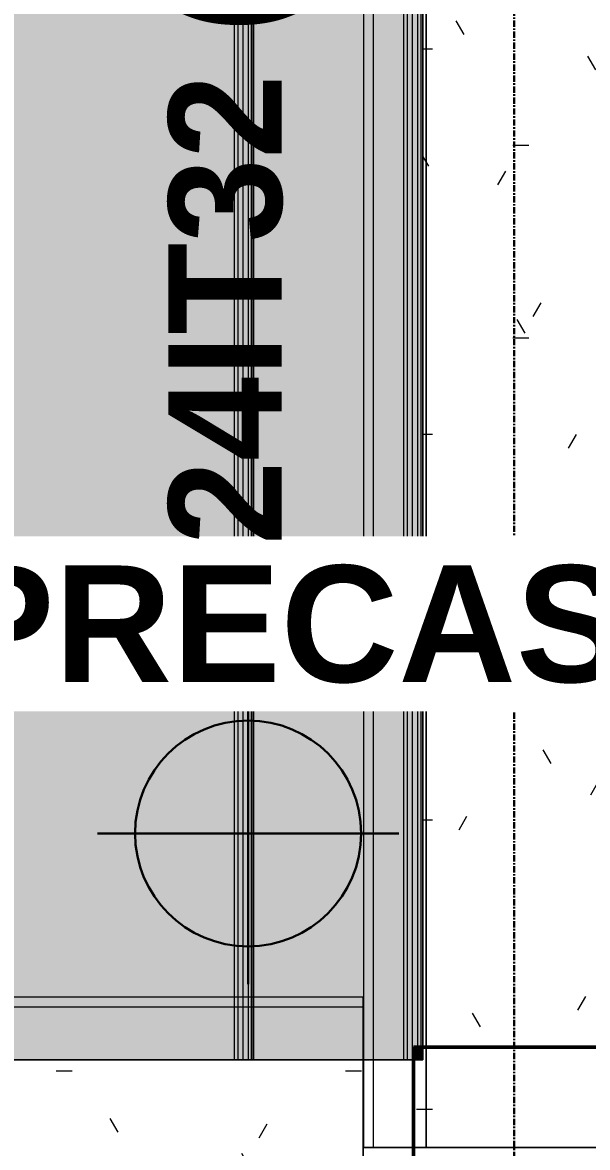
# Model space of a CAD drawing. Header units: inches. Extents: x -4126 to 627, y 9773 to 12338.
# Drawn here: x -2212.5 to -2167.5, y 11847.2 to 11936.8 of the extents above; entities that cross this region are included whole.
import ezdxf

# ---------------------------------------------------------------- set-up
doc = ezdxf.new("R2010")
doc.units = ezdxf.units.IN
doc.header["$MEASUREMENT"] = 0
doc.linetypes.add('Grid Line 1_2_', pattern=[0.875, 0.5, -0.125, 0.125, -0.125])
for name, color, linetype, lineweight in [('G-ANNO-DIMS', 111, 'Continuous', 9), ('S-BEAM', 12, 'Continuous', 9), ('S-BEAM-IDEN', 2, 'Continuous', 30), ('S-COLS', 52, 'Continuous', 9), ('S-GRID', 1, 'Continuous', 9)]:
    doc.layers.add(name, color=color, linetype=linetype, lineweight=lineweight)
doc.styles.add('Arial_B', font='arialbd.ttf', dxfattribs={"height": 9.285714})
doc.styles.add('Century Gothic_B', font='', dxfattribs={"height": 9})
doc.styles.get('Century Gothic_B').set_extended_font_data('Century Gothic', bold=True)
pattern_1 = [(0, (0, 0), (30.72, 7.68), [1.267, -21.773, 1.267, -21.773, -122.88]), (0, (0, 0), (30.72, 7.68), [-46.08, 1.267, -44.813, 1.267, -21.773, -53.76]), (0, (0, 0), (30.72, 7.68), [-115.2, 1.267, -14.093, 1.267, -37.133]), (120, (11.52, 3.84), (-22.011075, 22.7643004), [1.267, -21.773, 1.267, -21.773, -122.88]), (120, (11.52, 3.84), (-22.011075, 22.7643004), [-46.08, 1.267, -44.813, 1.267, -21.773, -53.76]), (120, (11.52, 3.84), (-22.011075, 22.7643004), [-115.2, 1.267, -14.093, 1.267, -37.133]), (240, (15.36, 19.2), (-8.708925, -30.4443004), [1.267, -21.773, 1.267, -21.773, -122.88]), (240, (15.36, 19.2), (-8.708925, -30.4443004), [-46.08, 1.267, -44.813, 1.267, -21.773, -53.76]), (240, (15.36, 19.2), (-8.708925, -30.4443004), [-115.2, 1.267, -14.093, 1.267, -37.133])]

# ---------------------------------------------------------------- blocks, each defined once
blk = doc.blocks.new('034100 - Precast Structural Concrete - Column - Corbels - 16_x16_-1702070-FRAMING PLAN - 1ST FLOOR')
at = {"layer": 'S-COLS'}
for p, q in [((-8.906, 8.984), (-8.984, 8.984)), ((-8.984, 8.984), (-8.984, -7.016)), ((6.937, 8.984), (-8.906, 8.984)), ((7.016, 8.984), (6.937, 8.984)), ((7.016, -7.016), (7.016, 8.984)), ((-8.984, -7.016), (-8.906, -7.016)), ((-8.906, -7.016), (6.937, -7.016)), ((6.937, -7.016), (7.016, -7.016))]:
    blk.add_line(p, q, dxfattribs=at)
at = {"layer": 'S-COLS', "lineweight": 50}
for p, q in [((-8.984, -7.016), (-8.984, 8.984)), ((-8.984, 8.984), (-8.906, 8.984)), ((-8.906, 8.984), (6.937, 8.984)), ((6.937, 8.984), (7.016, 8.984)), ((7.016, 8.984), (7.016, -7.016)), ((-8.906, -7.016), (-8.984, -7.016)), ((6.937, -7.016), (-8.906, -7.016)), ((7.016, -7.016), (6.937, -7.016))]:
    blk.add_line(p, q, dxfattribs=at)
blk = doc.blocks.new('034100 - Precast Structural Concrete - Inverted Tee - IT 24IT32 _11_F _ 11_B SHELF_-1980511-FRAMING PLAN - 1ST FLOOR')
at = {"layer": 'S-BEAM'}
h = blk.add_hatch(dxfattribs=at)
h.set_pattern_fill('FP_9', color=256, style=0, pattern_type=2)
h.set_pattern_definition([(180, (-2336.762, 11847.189), (-30.72, -7.68), [1.267, -21.773, 1.267, -21.773, -122.88]), (180, (-2336.762, 11847.189), (-30.72, -7.68), [-46.08, 1.267, -44.813, 1.267, -21.773, -53.76]), (180, (-2336.762, 11847.189), (-30.72, -7.68), [-115.2, 1.267, -14.093, 1.267, -37.133]), (300, (-2348.282, 11843.349), (22.011075, -22.7643004), [1.267, -21.773, 1.267, -21.773, -122.88]), (300, (-2348.282, 11843.349), (22.011075, -22.7643004), [-46.08, 1.267, -44.813, 1.267, -21.773, -53.76]), (300, (-2348.282, 11843.349), (22.011075, -22.7643004), [-115.2, 1.267, -14.093, 1.267, -37.133]), (60, (-2352.122, 11827.989), (8.708925, 30.4443004), [1.267, -21.773, 1.267, -21.773, -122.88]), (60, (-2352.122, 11827.989), (8.708925, 30.4443004), [-46.08, 1.267, -44.813, 1.267, -21.773, -53.76]), (60, (-2352.122, 11827.989), (8.708925, 30.4443004), [-115.2, 1.267, -14.093, 1.267, -37.133])])
h.paths.add_polyline_path([(-142.674, 11.213), (-151.417, 11.213), (-151.417, -7), (155.562, -7), (155.562, 7), (-142.674, 7)], flags=0)
for p, q in [((-151.417, 11.213), (-151.417, -11.213)), ((-151.417, -7), (-151.417, 7)), ((-151.417, -12), (-151.417, -7)), ((155.567, -7), (-151.417, -7)), ((-142.674, -7), (-151.417, -7)), ((-142.257, -7), (-142.633, -7)), ((-141.828, -7), (-142.257, -7)), ((-141.434, -7), (-141.828, -7)), ((-96.032, -7), (-141.434, -7)), ((-151.417, -11.213), (-151.417, -12)), ((163.441, -11.213), (-151.417, -11.213)), ((163.441, -12), (-151.417, -12)), ((163.441, -12), (-151.417, -12))]:
    blk.add_line(p, q, dxfattribs=at)
blk = doc.blocks.new('034100 - Precast Structural Concrete - Solid Plank - 12_-V30-FRAMING PLAN - 1ST FLOOR')
at = {"layer": 'S-BEAM', "transparency": 33554483}
for points in [[(222, 23.524), (222, 23.9), (4, 23.9), (4, 23.524), (136.096, 23.524)], [(222, 23.9), (222, 23.941), (136.096, 23.9)], [(227, 23.524), (227, 23.9), (222, 23.9), (222, 23.524), (222.787, 23.524)], [(222, 23.094), (4, 23.094), (4, 22.701), (222, 22.701)], [(227, 23.094), (222, 23.094), (222, 22.701), (227, 22.701)]]:
    blk.add_hatch(color=256, dxfattribs=at).paths.add_polyline_path(points, flags=0)
h = blk.add_hatch(color=256, dxfattribs=at)
h.paths.add_polyline_path([(222, -23.524), (222, -23.094), (4, -23.094), (4, -23.524), (136.096, -23.524)], flags=0)
h.paths.add_polyline_path([(222, 23.094), (222, 23.524), (4, 23.524), (4, 23.094), (136.096, 23.094)], flags=0)
h.paths.add_polyline_path([(222, 22.701), (4, 22.701), (4, -22.701), (222, -22.701)], flags=0)
h = blk.add_hatch(color=256, dxfattribs=at)
h.paths.add_polyline_path([(227, -22.701), (227, 22.701), (222, 22.701), (222, -22.701), (222.787, -22.701)], flags=0)
h.paths.add_polyline_path([(227, -23.524), (227, -23.094), (222, -23.094), (222, -23.524), (222.787, -23.524)], flags=0)
h.paths.add_polyline_path([(227, 23.094), (227, 23.524), (222, 23.524), (222, 23.094), (222.787, 23.094)], flags=0)
at = {"layer": 'S-BEAM'}
for p, q in [((4, 23.941), (222, 23.941)), ((4, 23.9), (222, 23.9)), ((4, 23.764), (222, 23.764)), ((4, 23.764), (222, 23.764)), ((4, 23.524), (222, 23.524)), ((222, 23.941), (222.787, 23.941)), ((222, 23.9), (227, 23.9)), ((222, 23.764), (227, 23.764)), ((222, 23.764), (227, 23.764)), ((222, 23.524), (227, 23.524)), ((222.787, 23.941), (227, 23.941)), ((227, 23.9), (227, 23.941)), ((227, 23.524), (227, 23.9)), ((227, 23.9), (227, 23.764)), ((227, 23.764), (227, 23.524)), ((227, -23.524), (227, 23.524)), ((227, 23.524), (227, 22.701)), ((4, 23.094), (222, 23.094)), ((4, 23.094), (222, 23.094)), ((4, 22.701), (222, 22.701)), ((222, 23.094), (227, 23.094)), ((222, 23.094), (227, 23.094)), ((222, 22.701), (227, 22.701)), ((227, 22.701), (227, 23.094)), ((227, 23.094), (227, 22.701)), ((227, 22.701), (227, 22.402)), ((4, 22.402), (222, 22.402)), ((222, 22.402), (227, 22.402)), ((227, 22.402), (227, -22.402))]:
    blk.add_line(p, q, dxfattribs=at)
blk = doc.blocks.new('034100 - Precast Structural Concrete - Solid Plank - 12_-1881987-FRAMING PLAN - 1ST FLOOR')
at = {"layer": 'S-BEAM', "transparency": 33554483}
for points in [[(226, 23.9), (4, 23.9), (4, 23.524), (226, 23.524)], [(227, 23.524), (227, 23.9), (226, 23.9), (226, 23.524), (226.243, 23.524)], [(227, 23.205), (227, 23.524), (226, 23.497), (226, 23.205)], [(227, 23.094), (4, 23.094), (4, 22.701), (227, 22.701)], [(227, 19.184), (227, 19.205), (4, 19.205), (4, 10.441), (222, 10.441), (222, 19.184), (222.787, 19.184)]]:
    blk.add_hatch(color=256, dxfattribs=at).paths.add_polyline_path(points, flags=0)
h = blk.add_hatch(color=256, dxfattribs=at)
h.paths.add_polyline_path([(227, 23.094), (227, 23.205), (226, 23.205), (226, 23.524), (4, 23.497), (4, 23.094), (226, 23.094)], flags=0)
h.paths.add_polyline_path([(227, 10.441), (227, 19.184), (222.787, 19.184), (222.787, 10.441)], flags=0)
h.paths.add_polyline_path([(227, 22.701), (4, 22.701), (4, 19.992), (227, 19.992)], flags=0)
h = blk.add_hatch(color=256, dxfattribs=at)
h.paths.add_polyline_path([(227, 19.992), (4, 19.992), (4, 19.205), (227, 19.205)], flags=0)
h.paths.add_polyline_path([(222.787, 19.184), (222, 19.184), (222, 10.441), (222.787, 10.441)], flags=0)
at = {"layer": 'S-BEAM'}
for p, q in [((4, 23.941), (226, 23.941)), ((4, 23.9), (226, 23.9)), ((4, 23.764), (226, 23.764)), ((4, 23.764), (226, 23.764)), ((4, 23.524), (226, 23.524)), ((226, 23.941), (227, 23.941)), ((226, 23.9), (227, 23.9)), ((226, 23.764), (227, 23.764)), ((226, 23.764), (227, 23.764)), ((226, 23.524), (227, 23.524)), ((227, 23.9), (227, 23.941)), ((227, 23.524), (227, 23.9)), ((227, 23.9), (227, 23.764)), ((227, 23.764), (227, 23.524)), ((227, 23.21), (227, 23.524)), ((227, 23.497), (227, 23.21)), ((4, 23.094), (227, 23.094)), ((4, 23.094), (227, 23.094)), ((4, 22.701), (227, 22.701)), ((227, 23.21), (227, 22.701)), ((227, 19.205), (227, 23.21)), ((227, 22.701), (227, 23.094)), ((227, 23.094), (227, 22.701)), ((227, 22.701), (227, 22.402)), ((4, 22.402), (227, 22.402)), ((227, 22.402), (227, 19.992)), ((227, 19.992), (227, 19.205)), ((227, 19.184), (227, 10.441)), ((227, 10.441), (227, 19.184)), ((222, 10.441), (4, 10.441)), ((4, 10.441), (222, 10.441)), ((227, 10.441), (222, 10.441)), ((222, 10.441), (222.787, 10.441)), ((222.787, 10.441), (227, 10.441))]:
    blk.add_line(p, q, dxfattribs=at)
blk = doc.blocks.new('Spot Elevations - Spot Elevation - Target Filled-1738873-FRAMING PLAN - 1ST FLOOR')
at = {"layer": 'G-ANNO-DIMS'}
h = blk.add_hatch(color=256, dxfattribs=at)
edge = h.paths.add_edge_path(flags=0)
edge.add_line((0, 0), (-0.09375, 0))
edge.add_arc((0, 0), 0.09375, 90, 180, ccw=False)
edge.add_line((0, 0.09375), (0, 0))
h = blk.add_hatch(color=256, dxfattribs=at)
edge = h.paths.add_edge_path(flags=0)
edge.add_line((0, 0), (0.09375, 0))
edge.add_arc((0, 0), 0.09375, 270, 360, ccw=False)
edge.add_line((0, -0.09375), (0, 0))
at = {"layer": 'G-ANNO-DIMS', "lineweight": 30}
for p, q in [((0, 0.12438), (0, -0.125)), ((0, 0), (0, 0.09375)), ((0.125, 0), (-0.125, 0)), ((-0.09375, 0), (0, 0)), ((0, 0), (0, -0.09375)), ((0.09375, 0), (0, 0))]:
    blk.add_line(p, q, dxfattribs=at)
blk.add_circle((0, 0), 0.09375, dxfattribs=at)
for start, end in [(90, 180), (270, 360)]:
    blk.add_arc((0, 0), 0.09375, start, end, dxfattribs=at)

msp = doc.modelspace()

# ---------------------------------------------------------------- hatches: boundary and pattern name
at = {"layer": 'S-BEAM'}
h = msp.add_hatch(dxfattribs=at)
h.set_pattern_fill('FP_3', color=256, style=0, pattern_type=2)
h.set_pattern_definition(pattern_1)
h.paths.add_polyline_path([(-2184.536, 11847.203), (-2181.324, 11847.203), (-2181.324, 11854.189), (-2184.536, 11854.189)], flags=0)
h.paths.add_polyline_path([(-2180.588, 11855.189), (-2166.324, 11855.189), (-2166.324, 11888.689), (-2162.111, 11888.689), (-2162.111, 11888.808), (-2166.324, 11888.849), (-2166.324, 11936.689), (-2162.111, 11936.689), (-2162.111, 11936.808), (-2166.324, 11936.849), (-2166.324, 11984.689), (-2162.111, 11984.689), (-2162.111, 11984.808), (-2166.324, 11984.849), (-2166.324, 12032.689), (-2162.111, 12032.689), (-2162.111, 12032.808), (-2166.324, 12032.849), (-2166.324, 12077.189), (-2180.588, 12077.189), (-2180.588, 11858.983)], flags=0)
h = msp.add_hatch(dxfattribs=at)
h.set_pattern_fill('FP_3', color=256, style=0, pattern_type=2)
h.set_pattern_definition(pattern_1)
h.paths.add_polyline_path([(-2181.324, 11847.203), (-2166.324, 11847.203), (-2166.324, 11855.189), (-2180.588, 11855.189), (-2180.629, 11854.189), (-2181.324, 11854.189)], flags=0)
h = msp.add_hatch(dxfattribs=at)
h.set_pattern_fill('FP_16', color=256, style=0, pattern_type=2)
h.set_pattern_definition([(0, (-1033.768, 0), (21.722, 7.68), [0.896, -15.396, 0.896, -15.396, -86.889]), (0, (-1033.768, 0), (21.722, 7.68), [-32.583, 0.896, -31.687, 0.896, -15.396, -38.014]), (0, (-1033.768, 0), (21.722, 7.68), [-81.459, 0.896, -9.965, 0.896, -26.257]), (112.208, (-1025.622, 3.84), (-15.564615, 22.7637026), [1.185, -20.367, 1.185, -20.367, -114.944]), (112.208, (-1025.622, 3.84), (-15.564615, 22.7637026), [-43.104, 1.185, -41.919, 1.185, -20.367, -50.288]), (112.208, (-1025.622, 3.84), (-15.564615, 22.7637026), [-107.76, 1.185, -13.183, 1.185, -34.735]), (247.792, (-1022.907, 19.2), (-6.15808, -30.444899), [1.185, -20.367, 1.185, -20.367, -114.944]), (247.792, (-1022.907, 19.2), (-6.15808, -30.444899), [-43.104, 1.185, -41.919, 1.185, -20.367, -50.288]), (247.792, (-1022.907, 19.2), (-6.15808, -30.444899), [-107.76, 1.185, -13.183, 1.185, -34.735])])
h.paths.add_polyline_path([(-2184.536, 11847.203), (-2184.536, 11854.189), (-2185.324, 11854.189), (-2185.324, 11847.203)], flags=0)

# ---------------------------------------------------------------- linework, layer by layer
for p, q in [((-2185.324, 12077.189), (-2185.324, 11847.203)), ((-2185.324, 12077.189), (-2185.324, 11847.203)), ((-2184.536, 12077.189), (-2184.536, 11847.203)), ((-2180.324, 11855.189), (-2180.324, 12077.189)), ((-2180.324, 12077.189), (-2180.324, 11855.189)), ((-2180.324, 11847.203), (-2180.324, 11855.189)), ((-2180.324, 11855.189), (-2180.324, 11847.203)), ((-2181.324, 11847.203), (-2185.324, 11847.203)), ((-2185.324, 11847.203), (-2184.536, 11847.203)), ((-2184.536, 11847.203), (-2181.324, 11847.203)), ((-2180.324, 11847.203), (-2181.245, 11847.203)), ((-2181.245, 11847.203), (-2165.402, 11847.203)), ((-2166.324, 11847.203), (-2180.324, 11847.203))]:
    msp.add_line(p, q, dxfattribs=at)
at = {"layer": 'S-GRID', "linetype": 'Grid Line 1_2_', "lineweight": 30}
msp.add_line((-2173.324, 9772.61), (-2173.324, 12288.555), dxfattribs=at)

# ---------------------------------------------------------------- block references
at = {"layer": 'G-ANNO-DIMS', "lineweight": 30, "extrusion": (0, 0, -1), "xscale": 95.99999999999994, "yscale": 95.99999999999994, "zscale": 95.99999999999994}
msp.add_blockref('Spot Elevations - Spot Elevation - Target Filled-1738873-FRAMING PLAN - 1ST FLOOR', (2194.504, 11872.219), dxfattribs=at)
at = {"layer": 'S-BEAM'}
for name, p, rotation in [('034100 - Precast Structural Concrete - Solid Plank - 12_-V30-FRAMING PLAN - 1ST FLOOR', (-2218.028, 12081.189), 270.0000000000003), ('034100 - Precast Structural Concrete - Solid Plank - 12_-1881987-FRAMING PLAN - 1ST FLOOR', (-2204.528, 12081.189), 270.0000000000003), ('034100 - Precast Structural Concrete - Inverted Tee - IT 24IT32 _11_F _ 11_B SHELF_-1980511-FRAMING PLAN - 1ST FLOOR', (-2336.762, 11847.189), 180)]:
    msp.add_blockref(name, p, dxfattribs=dict(at, rotation=rotation))
at = {"layer": 'S-COLS'}
msp.add_blockref('034100 - Precast Structural Concrete - Column - Corbels - 16_x16_-1702070-FRAMING PLAN - 1ST FLOOR', (-2172.339, 11846.205), dxfattribs=at)

# ---------------------------------------------------------------- texts
at = {"layer": 'S-BEAM-IDEN', "lineweight": 9, "insert": (-2200.842, 11881.172), "char_height": 9, "width": 203.01, "attachment_point": 1, "rotation": 90, "style": 'Century Gothic_B'}
msp.add_mtext('IT 24IT32 (17"F & 11"B SHELF)', dxfattribs=at)

# ---------------------------------------------------------------- next in the draw order: texts
at = {"layer": 'G-ANNO-DIMS', "insert": (-2299.876, 11893.566), "char_height": 9.28571, "width": 166.49182, "attachment_point": 1, "line_spacing_factor": 0.941778, "style": 'Arial_B', "bg_fill": 3, "box_fill_scale": 1.25, "bg_fill_color": 256, "bg_fill_true_color": 13158600, "bg_fill_transparency": 0}
msp.add_mtext('-1\' - 3" - B.O. PRECAST', dxfattribs=at)

doc.saveas('drawing.dxf')
